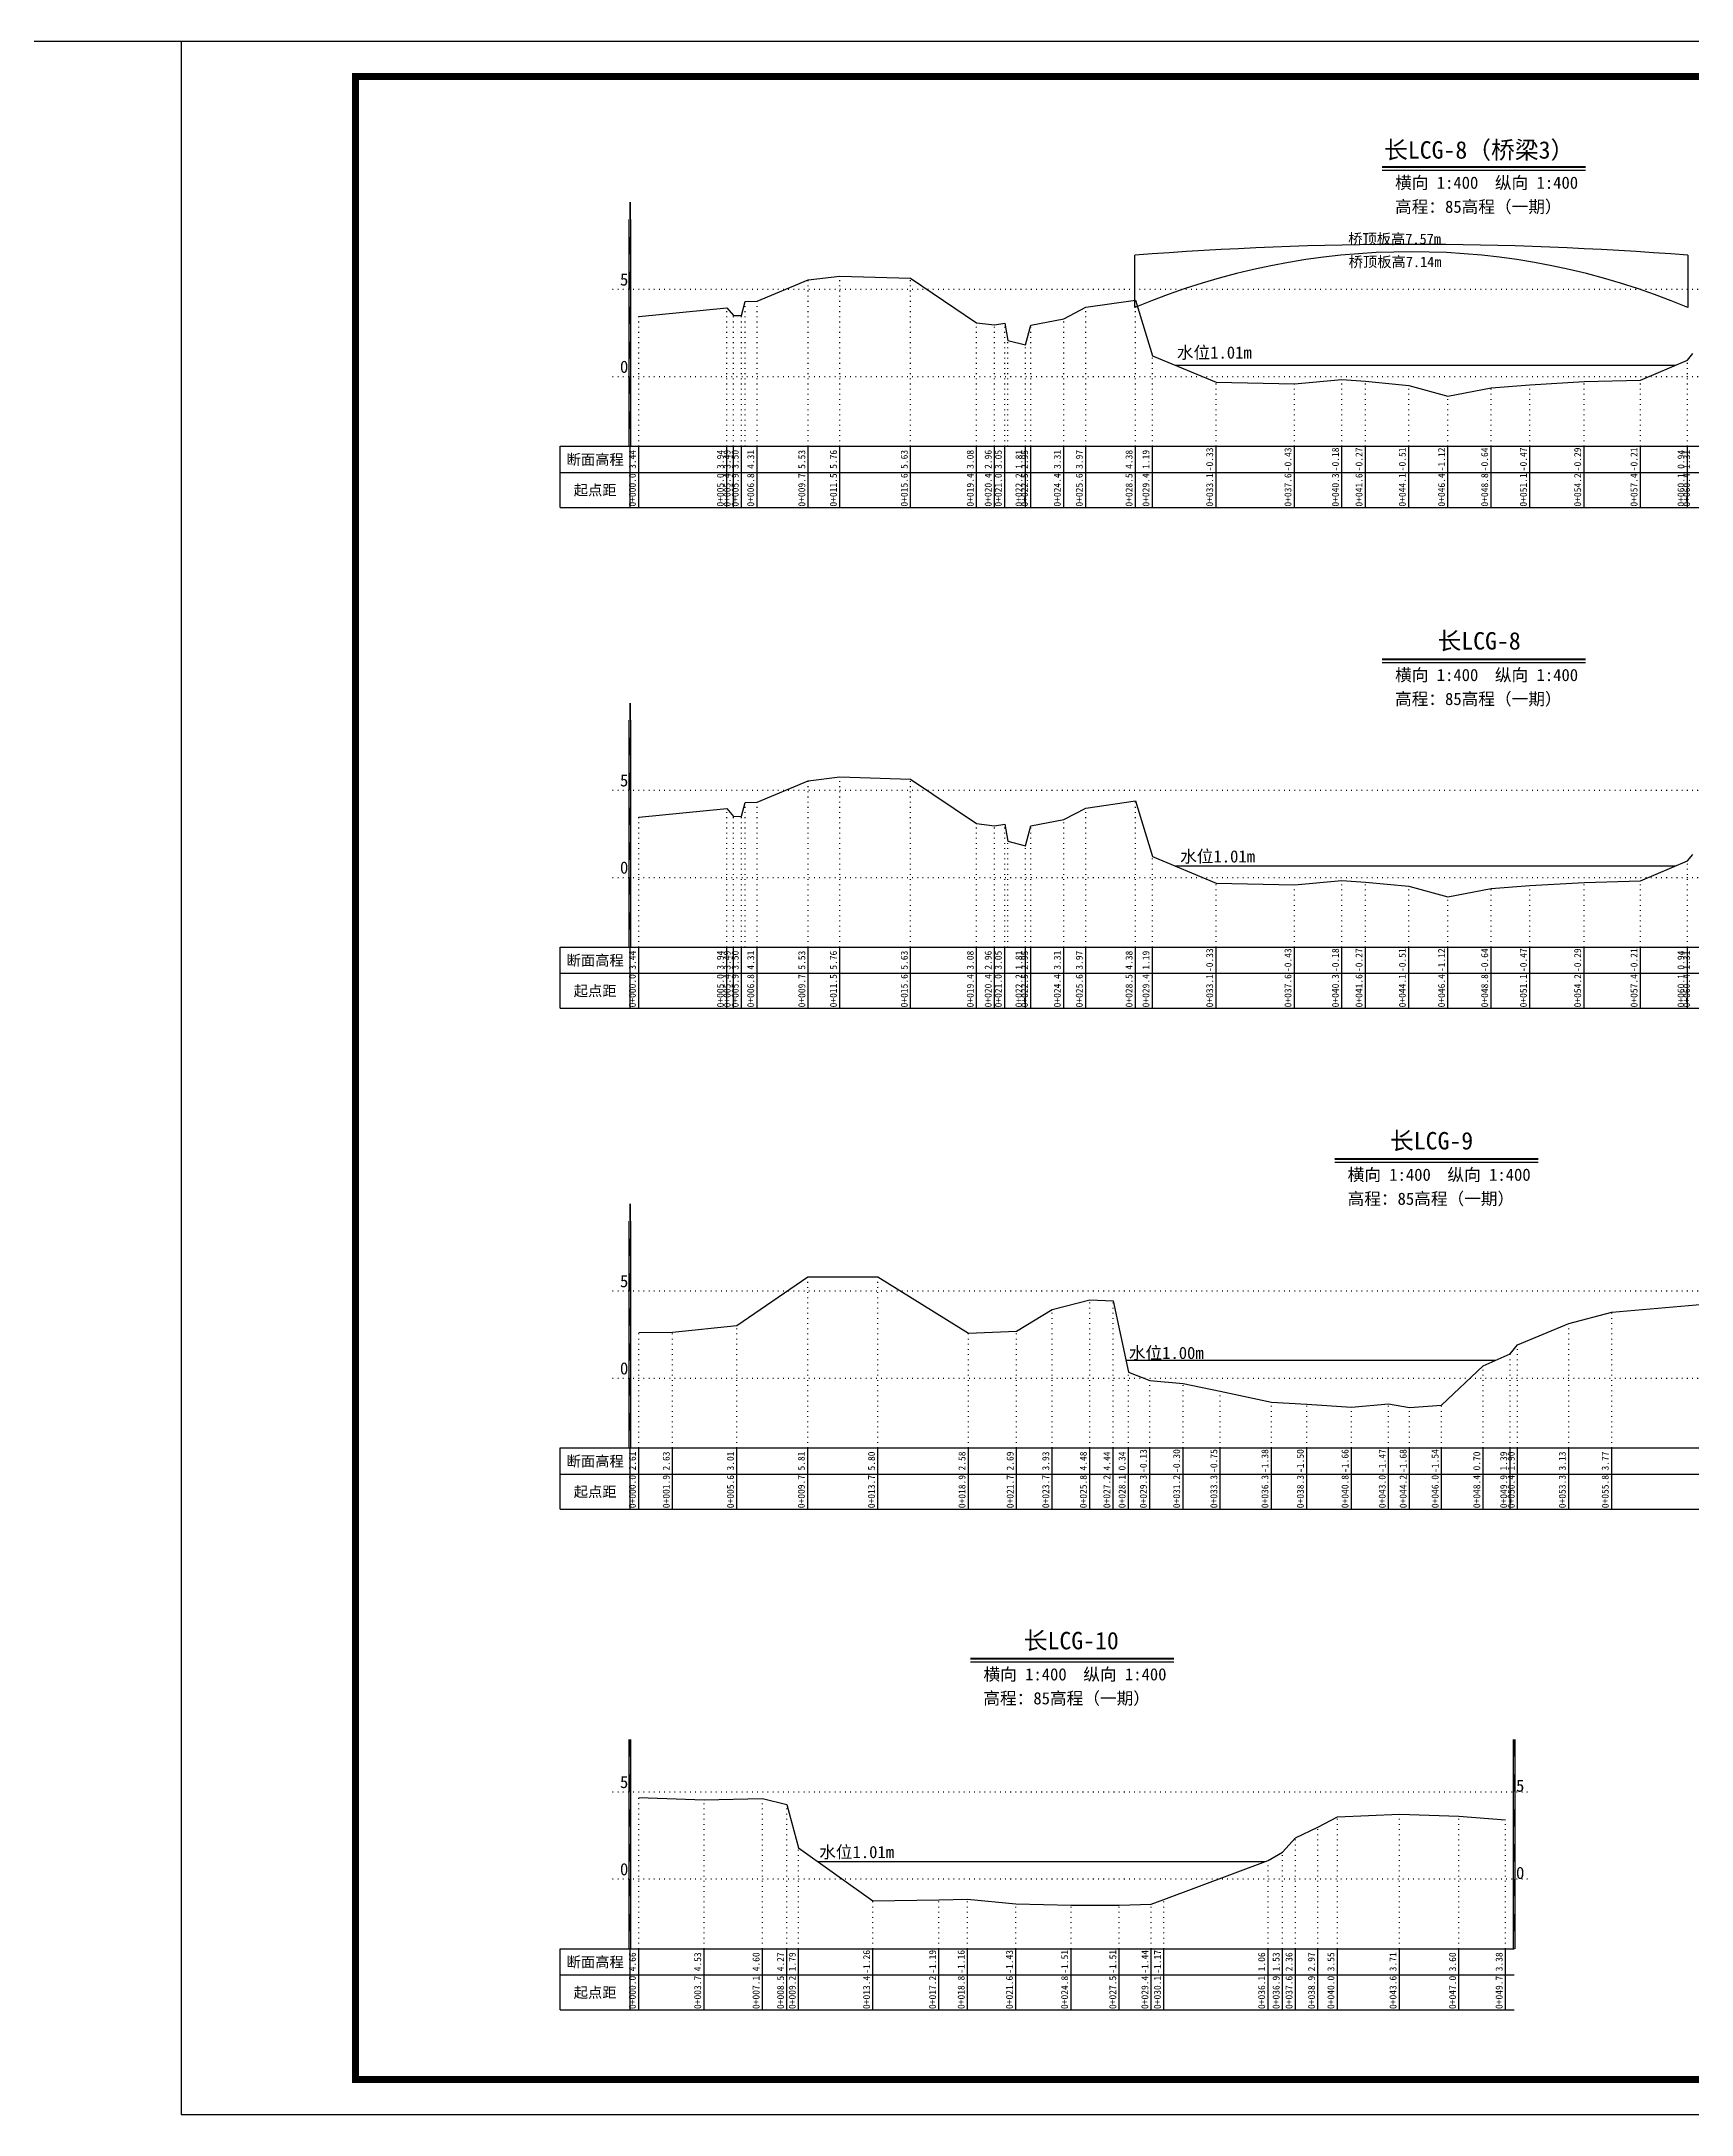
# Model space of a CAD drawing. Header units: millimetres. Extents: x 518574 to 520874, y 3371901 to 3372198.
# Drawn here: x 519964.4 to 520200.8, y 3371900.9 to 3372197.9 of the extents above; entities that cross this region are included whole.
import ezdxf
from ezdxf.enums import TextEntityAlignment as Align

# ---------------------------------------------------------------- set-up
doc = ezdxf.new("R2010")
doc.units = ezdxf.units.MM
doc.header["$LTSCALE"] = 0.4
doc.header["$MEASUREMENT"] = 0
doc.linetypes.add('X4', pattern=[1.6, 0, -1.6])
for name, color, linetype in [('DMX', 1, 'Continuous'), ('zdm1', 5, 'Continuous'), ('ZDMT5', 3, 'Continuous'), ('图框', 7, 'Continuous'), ('断面名称', 5, 'Continuous'), ('桥梁', 7, 'Continuous'), ('比例尺', 3, 'Continuous'), ('水位', 4, 'Continuous')]:
    doc.layers.add(name, color=color, linetype=linetype)
doc.styles.add('HDM', font='fangsong_GB2312.ttf')

msp = doc.modelspace()

# ---------------------------------------------------------------- linework, layer by layer
at = {"layer": 'DMX', "linetype": 'Continuous', "flags": 128}
for points in [[(520049.93, 3372158.47), (520062.53, 3372159.72), (520063.51, 3372158.6), (520064.66, 3372158.62), (520065.16, 3372160.6), (520066.88, 3372160.65), (520074.21, 3372163.7), (520078.73, 3372164.27), (520088.88, 3372163.95), (520098.33, 3372157.57), (520100.91, 3372157.27), (520102.36, 3372157.5), (520102.78, 3372155.05), (520105.31, 3372154.4), (520106.11, 3372157.25), (520110.81, 3372158.15), (520113.96, 3372159.8), (520121.08, 3372160.82), (520123.51, 3372152.85), (520132.63, 3372149.05), (520143.86, 3372148.8), (520150.66, 3372149.42), (520154.03, 3372149.2), (520160.23, 3372148.6), (520165.86, 3372147.07), (520172.03, 3372148.27), (520177.58, 3372148.7), (520185.36, 3372149.15), (520193.43, 3372149.35), (520200.16, 3372152.23), (520200.96, 3372153.15)], [(520049.93, 3372086.72), (520062.53, 3372087.97), (520063.51, 3372086.85), (520064.66, 3372086.87), (520065.16, 3372088.85), (520066.88, 3372088.9), (520074.21, 3372091.95), (520078.73, 3372092.52), (520088.88, 3372092.2), (520098.33, 3372085.82), (520100.91, 3372085.52), (520102.36, 3372085.75), (520102.78, 3372083.3), (520105.31, 3372082.65), (520106.11, 3372085.5), (520110.81, 3372086.4), (520113.96, 3372088.05), (520121.08, 3372089.07), (520123.51, 3372081.1), (520132.63, 3372077.3), (520143.86, 3372077.05), (520150.66, 3372077.67), (520154.03, 3372077.45), (520160.23, 3372076.85), (520165.86, 3372075.32), (520172.03, 3372076.52), (520177.58, 3372076.95), (520185.36, 3372077.4), (520193.43, 3372077.6), (520200.16, 3372080.48), (520200.96, 3372081.4)], [(520049.93, 3372012.9), (520054.78, 3372012.95), (520063.98, 3372013.9), (520074.13, 3372020.9), (520084.18, 3372020.87), (520097.16, 3372012.82), (520104.06, 3372013.1), (520109.16, 3372016.2), (520114.53, 3372017.57), (520117.91, 3372017.47), (520120.08, 3372007.22), (520123.13, 3372006.05), (520127.91, 3372005.62), (520133.23, 3372004.5), (520140.56, 3372002.92), (520145.63, 3372002.62), (520152.03, 3372002.22), (520157.36, 3372002.7), (520160.36, 3372002.17), (520164.93, 3372002.52), (520170.91, 3372008.12), (520174.76, 3372009.85), (520175.83, 3372011.12), (520183.16, 3372014.2), (520189.31, 3372015.8), (520205.81, 3372017.28)], [(520049.93, 3371946.27), (520059.28, 3371945.95), (520067.66, 3371946.13), (520071.16, 3371945.3), (520072.83, 3371939.1), (520083.48, 3371931.48), (520092.93, 3371931.65), (520097.03, 3371931.73), (520103.96, 3371931.05), (520111.86, 3371930.85), (520118.76, 3371930.85), (520123.36, 3371931.03), (520125.16, 3371931.7), (520140.08, 3371937.28), (520142.16, 3371938.45), (520144.01, 3371940.53), (520147.23, 3371942.05), (520150.01, 3371943.5), (520158.91, 3371943.9), (520167.43, 3371943.63), (520174.11, 3371943.08)]]:
    msp.add_lwpolyline(points, dxfattribs=at)
at = {"layer": 'zdm1', "linetype": 'Continuous'}
for p, q in [((520048.56, 3372139.87), (520048.56, 3372172.37)), ((520048.81, 3372139.87), (520048.81, 3372172.37)), ((520038.68, 3372139.87), (520049.93, 3372139.87)), ((520038.68, 3372131.12), (520038.68, 3372139.87)), ((520048.68, 3372131.12), (520048.68, 3372139.87)), ((520049.93, 3372139.87), (520293.31, 3372139.87)), ((520038.68, 3372136.12), (520293.31, 3372136.12)), ((520038.68, 3372131.12), (520159.13, 3372131.12)), ((520038.68, 3372131.12), (520293.31, 3372131.12)), ((520048.56, 3372068.12), (520048.56, 3372100.62)), ((520048.81, 3372068.12), (520048.81, 3372100.62)), ((520038.68, 3372059.37), (520038.68, 3372068.12)), ((520038.68, 3372068.12), (520049.93, 3372068.12)), ((520048.68, 3372059.37), (520048.68, 3372068.12)), ((520049.93, 3372068.12), (520293.31, 3372068.12)), ((520038.68, 3372064.37), (520293.31, 3372064.37)), ((520038.68, 3372059.37), (520293.31, 3372059.37)), ((520048.56, 3371996.37), (520048.56, 3372028.87)), ((520048.81, 3371996.37), (520048.81, 3372028.87)), ((520038.68, 3371987.62), (520038.68, 3371996.37)), ((520038.68, 3371996.37), (520049.93, 3371996.37)), ((520048.68, 3371987.62), (520048.68, 3371996.37)), ((520049.93, 3371996.37), (520279.71, 3371996.37)), ((520038.68, 3371992.62), (520279.71, 3371992.62)), ((520038.68, 3371987.62), (520116.86, 3371987.62)), ((520038.68, 3371987.62), (520279.71, 3371987.62)), ((520048.56, 3371924.62), (520048.56, 3371954.62)), ((520048.81, 3371924.62), (520048.81, 3371954.62)), ((520175.23, 3371924.62), (520175.23, 3371954.62)), ((520175.48, 3371924.62), (520175.48, 3371954.62)), ((520038.68, 3371915.87), (520038.68, 3371924.62)), ((520038.68, 3371924.62), (520049.93, 3371924.62)), ((520048.68, 3371915.87), (520048.68, 3371924.62)), ((520049.93, 3371924.62), (520175.36, 3371924.62)), ((520038.68, 3371920.87), (520175.36, 3371920.87)), ((520038.68, 3371915.87), (520122.33, 3371915.87)), ((520038.68, 3371915.87), (520175.36, 3371915.87))]:
    msp.add_line(p, q, dxfattribs=at)
at = {"layer": 'zdm1', "linetype": 'X4'}
for p, q in [((520046.18, 3372162.37), (520295.81, 3372162.37)), ((520046.18, 3372149.87), (520295.81, 3372149.87)), ((520046.18, 3372090.62), (520295.81, 3372090.62)), ((520046.18, 3372078.12), (520295.81, 3372078.12)), ((520046.18, 3372018.87), (520282.21, 3372018.87)), ((520046.18, 3372006.37), (520282.21, 3372006.37)), ((520046.18, 3371947.12), (520177.86, 3371947.12)), ((520046.18, 3371934.62), (520177.86, 3371934.62))]:
    msp.add_line(p, q, dxfattribs=at)
at = {"layer": 'zdm1', "linetype": 'Continuous', "flags": 128}
for points in [[(520048.68, 3372172.37, 0.25, 0.25, 0), (520048.68, 3372174.87, 0.25, 0.25, 0)], [(520048.68, 3372167.37, 0.25, 0.25, 0), (520048.68, 3372169.87, 0.25, 0.25, 0)], [(520048.68, 3372162.37, 0.25, 0.25, 0), (520048.68, 3372164.87, 0.25, 0.25, 0)], [(520048.68, 3372157.37, 0.25, 0.25, 0), (520048.68, 3372159.87, 0.25, 0.25, 0)], [(520048.68, 3372152.37, 0.25, 0.25, 0), (520048.68, 3372154.87, 0.25, 0.25, 0)], [(520048.68, 3372147.37, 0.25, 0.25, 0), (520048.68, 3372149.87, 0.25, 0.25, 0)], [(520048.68, 3372142.37, 0.25, 0.25, 0), (520048.68, 3372144.87, 0.25, 0.25, 0)], [(520048.68, 3372100.62, 0.25, 0.25, 0), (520048.68, 3372103.12, 0.25, 0.25, 0)], [(520048.68, 3372095.62, 0.25, 0.25, 0), (520048.68, 3372098.12, 0.25, 0.25, 0)], [(520048.68, 3372090.62, 0.25, 0.25, 0), (520048.68, 3372093.12, 0.25, 0.25, 0)], [(520048.68, 3372085.62, 0.25, 0.25, 0), (520048.68, 3372088.12, 0.25, 0.25, 0)], [(520048.68, 3372080.62, 0.25, 0.25, 0), (520048.68, 3372083.12, 0.25, 0.25, 0)], [(520048.68, 3372075.62, 0.25, 0.25, 0), (520048.68, 3372078.12, 0.25, 0.25, 0)], [(520048.68, 3372070.62, 0.25, 0.25, 0), (520048.68, 3372073.12, 0.25, 0.25, 0)], [(520048.68, 3372028.87, 0.25, 0.25, 0), (520048.68, 3372031.37, 0.25, 0.25, 0)], [(520048.68, 3372023.87, 0.25, 0.25, 0), (520048.68, 3372026.37, 0.25, 0.25, 0)], [(520048.68, 3372018.87, 0.25, 0.25, 0), (520048.68, 3372021.37, 0.25, 0.25, 0)], [(520048.68, 3372013.87, 0.25, 0.25, 0), (520048.68, 3372016.37, 0.25, 0.25, 0)], [(520048.68, 3372008.87, 0.25, 0.25, 0), (520048.68, 3372011.37, 0.25, 0.25, 0)], [(520048.68, 3372003.87, 0.25, 0.25, 0), (520048.68, 3372006.37, 0.25, 0.25, 0)], [(520048.68, 3371998.87, 0.25, 0.25, 0), (520048.68, 3372001.37, 0.25, 0.25, 0)], [(520048.68, 3371952.12, 0.25, 0.25, 0), (520048.68, 3371954.62, 0.25, 0.25, 0)], [(520175.36, 3371952.12, 0.25, 0.25, 0), (520175.36, 3371954.62, 0.25, 0.25, 0)], [(520048.68, 3371947.12, 0.25, 0.25, 0), (520048.68, 3371949.62, 0.25, 0.25, 0)], [(520175.36, 3371947.12, 0.25, 0.25, 0), (520175.36, 3371949.62, 0.25, 0.25, 0)], [(520048.68, 3371942.12, 0.25, 0.25, 0), (520048.68, 3371944.62, 0.25, 0.25, 0)], [(520175.36, 3371942.12, 0.25, 0.25, 0), (520175.36, 3371944.62, 0.25, 0.25, 0)], [(520048.68, 3371937.12, 0.25, 0.25, 0), (520048.68, 3371939.62, 0.25, 0.25, 0)], [(520175.36, 3371937.12, 0.25, 0.25, 0), (520175.36, 3371939.62, 0.25, 0.25, 0)], [(520048.68, 3371932.12, 0.25, 0.25, 0), (520048.68, 3371934.62, 0.25, 0.25, 0)], [(520175.36, 3371932.12, 0.25, 0.25, 0), (520175.36, 3371934.62, 0.25, 0.25, 0)], [(520048.68, 3371927.12, 0.25, 0.25, 0), (520048.68, 3371929.62, 0.25, 0.25, 0)], [(520175.36, 3371927.12, 0.25, 0.25, 0), (520175.36, 3371929.62, 0.25, 0.25, 0)]]:
    msp.add_lwpolyline(points, format="xyseb", dxfattribs=at)
at = {"layer": 'ZDMT5', "linetype": 'X4'}
for p, q in [((520074.21, 3372139.87), (520074.21, 3372163.7)), ((520078.73, 3372139.87), (520078.73, 3372164.27)), ((520088.88, 3372139.87), (520088.88, 3372163.95)), ((520062.53, 3372139.87), (520062.53, 3372159.72)), ((520065.16, 3372139.87), (520065.16, 3372160.6)), ((520066.88, 3372139.87), (520066.88, 3372160.65)), ((520113.96, 3372139.87), (520113.96, 3372159.8)), ((520121.08, 3372139.87), (520121.08, 3372160.82)), ((520049.93, 3372139.87), (520049.93, 3372158.47)), ((520063.51, 3372139.87), (520063.51, 3372158.6)), ((520064.66, 3372139.87), (520064.66, 3372158.62)), ((520098.33, 3372139.87), (520098.33, 3372157.57)), ((520100.91, 3372139.87), (520100.91, 3372157.27)), ((520102.36, 3372139.87), (520102.36, 3372157.5)), ((520106.11, 3372139.87), (520106.11, 3372157.25)), ((520110.81, 3372139.87), (520110.81, 3372158.15)), ((520102.78, 3372139.87), (520102.78, 3372155.05)), ((520105.31, 3372139.87), (520105.31, 3372154.4)), ((520123.51, 3372139.87), (520123.51, 3372152.85)), ((520200.16, 3372139.87), (520200.16, 3372152.23)), ((520132.63, 3372139.87), (520132.63, 3372149.05)), ((520143.86, 3372139.87), (520143.86, 3372148.8)), ((520150.66, 3372139.87), (520150.66, 3372149.42)), ((520154.03, 3372139.87), (520154.03, 3372149.2)), ((520160.23, 3372139.87), (520160.23, 3372148.6)), ((520165.86, 3372139.87), (520165.86, 3372147.07)), ((520172.03, 3372139.87), (520172.03, 3372148.27)), ((520177.58, 3372139.87), (520177.58, 3372148.7)), ((520185.36, 3372139.87), (520185.36, 3372149.15)), ((520193.43, 3372139.87), (520193.43, 3372149.35)), ((520074.21, 3372068.12), (520074.21, 3372091.95)), ((520078.73, 3372068.12), (520078.73, 3372092.52)), ((520088.88, 3372068.12), (520088.88, 3372092.2)), ((520062.53, 3372068.12), (520062.53, 3372087.97)), ((520065.16, 3372068.12), (520065.16, 3372088.85)), ((520066.88, 3372068.12), (520066.88, 3372088.9)), ((520113.96, 3372068.12), (520113.96, 3372088.05)), ((520121.08, 3372068.12), (520121.08, 3372089.07)), ((520049.93, 3372068.12), (520049.93, 3372086.72)), ((520063.51, 3372068.12), (520063.51, 3372086.85)), ((520064.66, 3372068.12), (520064.66, 3372086.87)), ((520098.33, 3372068.12), (520098.33, 3372085.82)), ((520100.91, 3372068.12), (520100.91, 3372085.52)), ((520102.36, 3372068.12), (520102.36, 3372085.75)), ((520106.11, 3372068.12), (520106.11, 3372085.5)), ((520110.81, 3372068.12), (520110.81, 3372086.4)), ((520102.78, 3372068.12), (520102.78, 3372083.3)), ((520105.31, 3372068.12), (520105.31, 3372082.65)), ((520123.51, 3372068.12), (520123.51, 3372081.1)), ((520200.16, 3372068.12), (520200.16, 3372080.48)), ((520132.63, 3372068.12), (520132.63, 3372077.3)), ((520143.86, 3372068.12), (520143.86, 3372077.05)), ((520150.66, 3372068.12), (520150.66, 3372077.67)), ((520154.03, 3372068.12), (520154.03, 3372077.45)), ((520160.23, 3372068.12), (520160.23, 3372076.85)), ((520172.03, 3372068.12), (520172.03, 3372076.52)), ((520177.58, 3372068.12), (520177.58, 3372076.95)), ((520185.36, 3372068.12), (520185.36, 3372077.4)), ((520193.43, 3372068.12), (520193.43, 3372077.6)), ((520165.86, 3372068.12), (520165.86, 3372075.32)), ((520074.13, 3371996.37), (520074.13, 3372020.9)), ((520084.18, 3371996.37), (520084.18, 3372020.87)), ((520114.53, 3371996.37), (520114.53, 3372017.57)), ((520117.91, 3371996.37), (520117.91, 3372017.47)), ((520063.98, 3371996.37), (520063.98, 3372013.9)), ((520109.16, 3371996.37), (520109.16, 3372016.2)), ((520183.16, 3371996.37), (520183.16, 3372014.2)), ((520189.31, 3371996.37), (520189.31, 3372015.8)), ((520049.93, 3371996.37), (520049.93, 3372012.9)), ((520054.78, 3371996.37), (520054.78, 3372012.95)), ((520097.16, 3371996.37), (520097.16, 3372012.82)), ((520104.06, 3371996.37), (520104.06, 3372013.1)), ((520175.83, 3371996.37), (520175.83, 3372011.12)), ((520170.91, 3371996.37), (520170.91, 3372008.12)), ((520174.76, 3371996.37), (520174.76, 3372009.85)), ((520120.08, 3371996.37), (520120.08, 3372007.22)), ((520123.13, 3371996.37), (520123.13, 3372006.05)), ((520127.91, 3371996.37), (520127.91, 3372005.62)), ((520133.23, 3371996.37), (520133.23, 3372004.5)), ((520140.56, 3371996.37), (520140.56, 3372002.92)), ((520145.63, 3371996.37), (520145.63, 3372002.62)), ((520152.03, 3371996.37), (520152.03, 3372002.22)), ((520157.36, 3371996.37), (520157.36, 3372002.7)), ((520160.36, 3371996.37), (520160.36, 3372002.17)), ((520164.93, 3371996.37), (520164.93, 3372002.52)), ((520049.93, 3371924.62), (520049.93, 3371946.27)), ((520059.28, 3371924.62), (520059.28, 3371945.95)), ((520067.66, 3371924.62), (520067.66, 3371946.13)), ((520071.16, 3371924.62), (520071.16, 3371945.3)), ((520147.23, 3371924.62), (520147.23, 3371942.05)), ((520150.01, 3371924.62), (520150.01, 3371943.5)), ((520158.91, 3371924.62), (520158.91, 3371943.9)), ((520167.43, 3371924.62), (520167.43, 3371943.63)), ((520174.11, 3371924.62), (520174.11, 3371943.08)), ((520072.83, 3371924.62), (520072.83, 3371939.1)), ((520144.01, 3371924.62), (520144.01, 3371940.53)), ((520140.08, 3371924.62), (520140.08, 3371937.28)), ((520142.16, 3371924.62), (520142.16, 3371938.45)), ((520083.48, 3371924.62), (520083.48, 3371931.48)), ((520092.93, 3371924.62), (520092.93, 3371931.65)), ((520097.03, 3371924.62), (520097.03, 3371931.73)), ((520103.96, 3371924.62), (520103.96, 3371931.05)), ((520111.86, 3371924.62), (520111.86, 3371930.85)), ((520118.76, 3371924.62), (520118.76, 3371930.85)), ((520123.36, 3371924.62), (520123.36, 3371931.03)), ((520125.16, 3371924.62), (520125.16, 3371931.7))]:
    msp.add_line(p, q, dxfattribs=at)
at = {"layer": 'ZDMT5', "linetype": 'Continuous'}
for p, q in [((520049.93, 3372131.12), (520049.93, 3372139.87)), ((520062.53, 3372131.12), (520062.53, 3372139.87)), ((520063.51, 3372131.12), (520063.51, 3372139.87)), ((520064.66, 3372131.12), (520064.66, 3372139.87)), ((520066.88, 3372131.12), (520066.88, 3372139.87)), ((520074.21, 3372131.12), (520074.21, 3372139.87)), ((520078.73, 3372131.12), (520078.73, 3372139.87)), ((520088.88, 3372131.12), (520088.88, 3372139.87)), ((520098.33, 3372131.12), (520098.33, 3372139.87)), ((520100.91, 3372131.12), (520100.91, 3372139.87)), ((520102.36, 3372131.12), (520102.36, 3372139.87)), ((520105.31, 3372131.12), (520105.31, 3372139.87)), ((520106.11, 3372131.12), (520106.11, 3372139.87)), ((520110.81, 3372131.12), (520110.81, 3372139.87)), ((520113.96, 3372131.12), (520113.96, 3372139.87)), ((520121.08, 3372131.12), (520121.08, 3372139.87)), ((520123.51, 3372131.12), (520123.51, 3372139.87)), ((520132.63, 3372131.12), (520132.63, 3372139.87)), ((520143.86, 3372131.12), (520143.86, 3372139.87)), ((520150.66, 3372131.12), (520150.66, 3372139.87)), ((520154.03, 3372131.12), (520154.03, 3372139.87)), ((520160.23, 3372131.12), (520160.23, 3372139.87)), ((520165.86, 3372131.12), (520165.86, 3372139.87)), ((520172.03, 3372131.12), (520172.03, 3372139.87)), ((520177.58, 3372131.12), (520177.58, 3372139.87)), ((520185.36, 3372131.12), (520185.36, 3372139.87)), ((520193.43, 3372131.12), (520193.43, 3372139.87)), ((520200.16, 3372131.12), (520200.16, 3372139.87)), ((520049.93, 3372059.37), (520049.93, 3372068.12)), ((520062.53, 3372059.37), (520062.53, 3372068.12)), ((520063.51, 3372059.37), (520063.51, 3372068.12)), ((520064.66, 3372059.37), (520064.66, 3372068.12)), ((520066.88, 3372059.37), (520066.88, 3372068.12)), ((520074.21, 3372059.37), (520074.21, 3372068.12)), ((520078.73, 3372059.37), (520078.73, 3372068.12)), ((520088.88, 3372059.37), (520088.88, 3372068.12)), ((520098.33, 3372059.37), (520098.33, 3372068.12)), ((520100.91, 3372059.37), (520100.91, 3372068.12)), ((520102.36, 3372059.37), (520102.36, 3372068.12)), ((520105.31, 3372059.37), (520105.31, 3372068.12)), ((520106.11, 3372059.37), (520106.11, 3372068.12)), ((520110.81, 3372059.37), (520110.81, 3372068.12)), ((520113.96, 3372059.37), (520113.96, 3372068.12)), ((520121.08, 3372059.37), (520121.08, 3372068.12)), ((520123.51, 3372059.37), (520123.51, 3372068.12)), ((520132.63, 3372059.37), (520132.63, 3372068.12)), ((520143.86, 3372059.37), (520143.86, 3372068.12)), ((520150.66, 3372059.37), (520150.66, 3372068.12)), ((520154.03, 3372059.37), (520154.03, 3372068.12)), ((520160.23, 3372059.37), (520160.23, 3372068.12)), ((520165.86, 3372059.37), (520165.86, 3372068.12)), ((520172.03, 3372059.37), (520172.03, 3372068.12)), ((520177.58, 3372059.37), (520177.58, 3372068.12)), ((520185.36, 3372059.37), (520185.36, 3372068.12)), ((520193.43, 3372059.37), (520193.43, 3372068.12)), ((520200.16, 3372059.37), (520200.16, 3372068.12)), ((520049.93, 3371987.62), (520049.93, 3371996.37)), ((520054.78, 3371987.62), (520054.78, 3371996.37)), ((520063.98, 3371987.62), (520063.98, 3371996.37)), ((520074.13, 3371987.62), (520074.13, 3371996.37)), ((520084.18, 3371987.62), (520084.18, 3371996.37)), ((520097.16, 3371987.62), (520097.16, 3371996.37)), ((520104.06, 3371987.62), (520104.06, 3371996.37)), ((520109.16, 3371987.62), (520109.16, 3371996.37)), ((520114.53, 3371987.62), (520114.53, 3371996.37)), ((520117.91, 3371987.62), (520117.91, 3371996.37)), ((520120.08, 3371987.62), (520120.08, 3371996.37)), ((520123.13, 3371987.62), (520123.13, 3371996.37)), ((520127.91, 3371987.62), (520127.91, 3371996.37)), ((520133.23, 3371987.62), (520133.23, 3371996.37)), ((520140.56, 3371987.62), (520140.56, 3371996.37)), ((520145.63, 3371987.62), (520145.63, 3371996.37)), ((520152.03, 3371987.62), (520152.03, 3371996.37)), ((520157.36, 3371987.62), (520157.36, 3371996.37)), ((520160.36, 3371987.62), (520160.36, 3371996.37)), ((520164.93, 3371987.62), (520164.93, 3371996.37)), ((520170.91, 3371987.62), (520170.91, 3371996.37)), ((520174.76, 3371987.62), (520174.76, 3371996.37)), ((520175.83, 3371987.62), (520175.83, 3371996.37)), ((520183.16, 3371987.62), (520183.16, 3371996.37)), ((520189.31, 3371987.62), (520189.31, 3371996.37)), ((520049.93, 3371915.87), (520049.93, 3371924.62)), ((520059.28, 3371915.87), (520059.28, 3371924.62)), ((520067.66, 3371915.87), (520067.66, 3371924.62)), ((520071.16, 3371915.87), (520071.16, 3371924.62)), ((520072.83, 3371915.87), (520072.83, 3371924.62)), ((520083.48, 3371915.87), (520083.48, 3371924.62)), ((520092.93, 3371915.87), (520092.93, 3371924.62)), ((520097.03, 3371915.87), (520097.03, 3371924.62)), ((520103.96, 3371915.87), (520103.96, 3371924.62)), ((520111.86, 3371915.87), (520111.86, 3371924.62)), ((520118.76, 3371915.87), (520118.76, 3371924.62)), ((520123.36, 3371915.87), (520123.36, 3371924.62)), ((520125.16, 3371915.87), (520125.16, 3371924.62)), ((520140.08, 3371915.87), (520140.08, 3371924.62)), ((520142.16, 3371915.87), (520142.16, 3371924.62)), ((520144.01, 3371915.87), (520144.01, 3371924.62)), ((520147.23, 3371915.87), (520147.23, 3371924.62)), ((520150.01, 3371915.87), (520150.01, 3371924.62)), ((520158.91, 3371915.87), (520158.91, 3371924.62)), ((520167.43, 3371915.87), (520167.43, 3371924.62)), ((520174.11, 3371915.87), (520174.11, 3371924.62))]:
    msp.add_line(p, q, dxfattribs=at)
at = {"layer": '图框', "flags": 128}
msp.add_lwpolyline([(519984.36, 3371900.87), (520404.36, 3371900.87), (520404.36, 3372197.87), (519984.36, 3372197.87)], close=True, dxfattribs=at)
at = {"layer": '图框', "const_width": 1, "flags": 128}
msp.add_lwpolyline([(520009.36, 3371905.87), (520399.36, 3371905.87), (520399.36, 3372192.87), (520009.36, 3372192.87)], close=True, dxfattribs=at)
at = {"layer": '桥梁', "linetype": 'Continuous', "flags": 128}
for points in [[(520200.24, 3372167.24, 0.039117), (520120.99, 3372167.24)], [(520200.24, 3372167.24), (520200.24, 3372159.74, 0.201893), (520120.99, 3372159.74), (520120.99, 3372167.24)]]:
    msp.add_lwpolyline(points, format="xyb", dxfattribs=at)
at = {"layer": '比例尺', "color": 3, "linetype": 'Continuous', "lineweight": 40}
for p, q in [((520156.43, 3372179.91), (520185.56, 3372179.91)), ((520156.43, 3372109.38), (520185.56, 3372109.38)), ((520149.63, 3372037.79), (520178.76, 3372037.79)), ((520097.46, 3371966.21), (520126.58, 3371966.21))]:
    msp.add_line(p, q, dxfattribs=at)
at = {"layer": '比例尺', "color": 3, "linetype": 'Continuous'}
for p, q in [((520156.43, 3372179.41), (520185.56, 3372179.41)), ((520156.43, 3372108.88), (520185.56, 3372108.88)), ((520149.63, 3372037.29), (520178.76, 3372037.29)), ((520097.46, 3371965.71), (520126.58, 3371965.71))]:
    msp.add_line(p, q, dxfattribs=at)
at = {"layer": '比例尺', "linetype": 'Continuous'}
msp.add_lwpolyline([(519984.36, 3372197.87), (519934.36, 3372197.87)], dxfattribs=at)
at = {"layer": '水位', "color": 6, "linetype": 'Continuous', "flags": 128}
for points in [[(520126.76, 3372151.5), (520198.45, 3372151.5)], [(520126.76, 3372079.75), (520198.45, 3372079.75)], [(520172.68, 3372008.92), (520119.72, 3372008.92)], [(520075.62, 3371937.11), (520139.62, 3371937.11)]]:
    msp.add_lwpolyline(points, dxfattribs=at)

# ---------------------------------------------------------------- texts
at = {"layer": 'zdm1', "linetype": 'Continuous', "style": 'HDM'}
for s, p in [('5', (520048.43, 3372162.37)), ('0', (520048.43, 3372149.87)), ('5', (520048.43, 3372090.62)), ('0', (520048.43, 3372078.12)), ('5', (520048.43, 3372018.87)), ('0', (520048.43, 3372006.37)), ('5', (520048.43, 3371947.12)), ('0', (520048.43, 3371934.62))]:
    msp.add_text(s, height=1.75, dxfattribs=at).set_placement(p, align=Align.BOTTOM_RIGHT)
for s, p in [('断面高程', (520043.68, 3372138)), ('起点距', (520043.68, 3372133.62)), ('断面高程', (520043.68, 3372066.25)), ('起点距', (520043.68, 3372061.87)), ('断面高程', (520043.68, 3371994.5)), ('起点距', (520043.68, 3371990.12)), ('断面高程', (520043.68, 3371922.75)), ('起点距', (520043.68, 3371918.37))]:
    msp.add_text(s, height=1.5, dxfattribs=at).set_placement(p, align=Align.MIDDLE)
for s, p in [('5', (520175.61, 3371947.12)), ('0', (520175.61, 3371934.62))]:
    msp.add_text(s, height=1.75, dxfattribs=at).set_placement(p)
at = {"layer": 'ZDMT5', "linetype": 'Continuous', "style": 'HDM'}
for s, p in [('3.44', (520049.81, 3372138)), ('3.94', (520062.41, 3372138)), ('3.49', (520063.38, 3372138)), ('3.50', (520064.53, 3372138)), ('4.31', (520066.76, 3372138)), ('5.53', (520074.08, 3372138)), ('5.76', (520078.61, 3372138)), ('5.63', (520088.76, 3372138)), ('3.08', (520098.21, 3372138)), ('2.96', (520100.78, 3372138)), ('3.05', (520102.23, 3372138)), ('1.81', (520105.18, 3372138)), ('2.95', (520105.98, 3372138)), ('3.31', (520110.68, 3372138)), ('3.97', (520113.83, 3372138)), ('4.38', (520120.96, 3372138)), ('1.19', (520123.38, 3372138)), ('-0.33', (520132.51, 3372138)), ('-0.43', (520143.73, 3372138)), ('-0.18', (520150.53, 3372138)), ('-0.27', (520153.91, 3372138)), ('-0.51', (520160.11, 3372138)), ('-1.12', (520165.73, 3372138)), ('-0.64', (520171.91, 3372138)), ('-0.47', (520177.46, 3372138)), ('-0.29', (520185.23, 3372138)), ('-0.21', (520193.31, 3372138)), ('0.94', (520200.03, 3372138)), ('1.31', (520200.83, 3372138)), ('0+000.0', (520049.81, 3372133.62)), ('0+005.0', (520062.41, 3372133.62)), ('0+005.4', (520063.38, 3372133.62)), ('0+005.9', (520064.53, 3372133.62)), ('0+006.8', (520066.76, 3372133.62)), ('0+009.7', (520074.08, 3372133.62)), ('0+011.5', (520078.61, 3372133.62)), ('0+015.6', (520088.76, 3372133.62)), ('0+019.4', (520098.21, 3372133.62)), ('0+020.4', (520100.78, 3372133.62)), ('0+021.0', (520102.23, 3372133.62)), ('0+022.2', (520105.18, 3372133.62)), ('0+022.5', (520105.98, 3372133.62)), ('0+024.4', (520110.68, 3372133.62)), ('0+025.6', (520113.83, 3372133.62)), ('0+028.5', (520120.96, 3372133.62)), ('0+029.4', (520123.38, 3372133.62)), ('0+033.1', (520132.51, 3372133.62)), ('0+037.6', (520143.73, 3372133.62)), ('0+040.3', (520150.53, 3372133.62)), ('0+041.6', (520153.91, 3372133.62)), ('0+044.1', (520160.11, 3372133.62)), ('0+046.4', (520165.73, 3372133.62)), ('0+048.8', (520171.91, 3372133.62)), ('0+051.1', (520177.46, 3372133.62)), ('0+054.2', (520185.23, 3372133.62)), ('0+057.4', (520193.31, 3372133.62)), ('0+060.1', (520200.03, 3372133.62)), ('0+060.4', (520200.83, 3372133.62)), ('3.44', (520049.81, 3372066.25)), ('3.94', (520062.41, 3372066.25)), ('3.49', (520063.38, 3372066.25)), ('3.50', (520064.53, 3372066.25)), ('4.31', (520066.76, 3372066.25)), ('5.53', (520074.08, 3372066.25)), ('5.76', (520078.61, 3372066.25)), ('5.63', (520088.76, 3372066.25)), ('3.08', (520098.21, 3372066.25)), ('2.96', (520100.78, 3372066.25)), ('3.05', (520102.23, 3372066.25)), ('1.81', (520105.18, 3372066.25)), ('2.95', (520105.98, 3372066.25)), ('3.31', (520110.68, 3372066.25)), ('3.97', (520113.83, 3372066.25)), ('4.38', (520120.96, 3372066.25)), ('1.19', (520123.38, 3372066.25)), ('-0.33', (520132.51, 3372066.25)), ('-0.43', (520143.73, 3372066.25)), ('-0.18', (520150.53, 3372066.25)), ('-0.27', (520153.91, 3372066.25)), ('-0.51', (520160.11, 3372066.25)), ('-1.12', (520165.73, 3372066.25)), ('-0.64', (520171.91, 3372066.25)), ('-0.47', (520177.46, 3372066.25)), ('-0.29', (520185.23, 3372066.25)), ('-0.21', (520193.31, 3372066.25)), ('0.94', (520200.03, 3372066.25)), ('1.31', (520200.83, 3372066.25)), ('0+000.0', (520049.81, 3372061.87)), ('0+005.0', (520062.41, 3372061.87)), ('0+005.4', (520063.38, 3372061.87)), ('0+005.9', (520064.53, 3372061.87)), ('0+006.8', (520066.76, 3372061.87)), ('0+009.7', (520074.08, 3372061.87)), ('0+011.5', (520078.61, 3372061.87)), ('0+015.6', (520088.76, 3372061.87)), ('0+019.4', (520098.21, 3372061.87)), ('0+020.4', (520100.78, 3372061.87)), ('0+021.0', (520102.23, 3372061.87)), ('0+022.2', (520105.18, 3372061.87)), ('0+022.5', (520105.98, 3372061.87)), ('0+024.4', (520110.68, 3372061.87)), ('0+025.6', (520113.83, 3372061.87)), ('0+028.5', (520120.96, 3372061.87)), ('0+029.4', (520123.38, 3372061.87)), ('0+033.1', (520132.51, 3372061.87)), ('0+037.6', (520143.73, 3372061.87)), ('0+040.3', (520150.53, 3372061.87)), ('0+041.6', (520153.91, 3372061.87)), ('0+044.1', (520160.11, 3372061.87)), ('0+046.4', (520165.73, 3372061.87)), ('0+048.8', (520171.91, 3372061.87)), ('0+051.1', (520177.46, 3372061.87)), ('0+054.2', (520185.23, 3372061.87)), ('0+057.4', (520193.31, 3372061.87)), ('0+060.1', (520200.03, 3372061.87)), ('0+060.4', (520200.83, 3372061.87)), ('2.61', (520049.81, 3371994.5)), ('2.63', (520054.66, 3371994.5)), ('3.01', (520063.86, 3371994.5)), ('5.81', (520074.01, 3371994.5)), ('5.80', (520084.06, 3371994.5)), ('2.58', (520097.03, 3371994.5)), ('2.69', (520103.93, 3371994.5)), ('3.93', (520109.03, 3371994.5)), ('4.48', (520114.41, 3371994.5)), ('4.44', (520117.78, 3371994.5)), ('0.34', (520119.96, 3371994.5)), ('-0.13', (520123.01, 3371994.5)), ('-0.30', (520127.78, 3371994.5)), ('-0.75', (520133.11, 3371994.5)), ('-1.38', (520140.43, 3371994.5)), ('-1.50', (520145.51, 3371994.5)), ('-1.66', (520151.91, 3371994.5)), ('-1.47', (520157.23, 3371994.5)), ('-1.68', (520160.23, 3371994.5)), ('-1.54', (520164.81, 3371994.5)), ('0.70', (520170.78, 3371994.5)), ('1.39', (520174.63, 3371994.5)), ('1.90', (520175.71, 3371994.5)), ('3.13', (520183.03, 3371994.5)), ('3.77', (520189.18, 3371994.5)), ('0+000.0', (520049.81, 3371990.12)), ('0+001.9', (520054.66, 3371990.12)), ('0+005.6', (520063.86, 3371990.12)), ('0+009.7', (520074.01, 3371990.12)), ('0+013.7', (520084.06, 3371990.12)), ('0+018.9', (520097.03, 3371990.12)), ('0+021.7', (520103.93, 3371990.12)), ('0+023.7', (520109.03, 3371990.12)), ('0+025.8', (520114.41, 3371990.12)), ('0+027.2', (520117.78, 3371990.12)), ('0+028.1', (520119.96, 3371990.12)), ('0+029.3', (520123.01, 3371990.12)), ('0+031.2', (520127.78, 3371990.12)), ('0+033.3', (520133.11, 3371990.12)), ('0+036.3', (520140.43, 3371990.12)), ('0+038.3', (520145.51, 3371990.12)), ('0+040.8', (520151.91, 3371990.12)), ('0+043.0', (520157.23, 3371990.12)), ('0+044.2', (520160.23, 3371990.12)), ('0+046.0', (520164.81, 3371990.12)), ('0+048.4', (520170.78, 3371990.12)), ('0+049.9', (520174.63, 3371990.12)), ('0+050.4', (520175.71, 3371990.12)), ('0+053.3', (520183.03, 3371990.12)), ('0+055.8', (520189.18, 3371990.12)), ('-1.26', (520083.36, 3371922.75)), ('-1.19', (520092.81, 3371922.75)), ('-1.16', (520096.91, 3371922.75)), ('-1.43', (520103.83, 3371922.75)), ('-1.51', (520111.73, 3371922.75)), ('-1.51', (520118.63, 3371922.75)), ('-1.44', (520123.23, 3371922.75)), ('-1.17', (520125.03, 3371922.75)), ('4.66', (520049.81, 3371922.75)), ('4.53', (520059.16, 3371922.75)), ('4.60', (520067.53, 3371922.75)), ('4.27', (520071.03, 3371922.75)), ('1.79', (520072.71, 3371922.75)), ('1.06', (520139.96, 3371922.75)), ('1.53', (520142.03, 3371922.75)), ('2.36', (520143.88, 3371922.75)), ('2.97', (520147.11, 3371922.75)), ('3.55', (520149.88, 3371922.75)), ('3.71', (520158.78, 3371922.75)), ('3.60', (520167.31, 3371922.75)), ('3.38', (520173.98, 3371922.75)), ('0+000.0', (520049.81, 3371918.37)), ('0+003.7', (520059.16, 3371918.37)), ('0+007.1', (520067.53, 3371918.37)), ('0+008.5', (520071.03, 3371918.37)), ('0+009.2', (520072.71, 3371918.37)), ('0+013.4', (520083.36, 3371918.37)), ('0+017.2', (520092.81, 3371918.37)), ('0+018.8', (520096.91, 3371918.37)), ('0+021.6', (520103.83, 3371918.37)), ('0+024.8', (520111.73, 3371918.37)), ('0+027.5', (520118.63, 3371918.37)), ('0+029.4', (520123.23, 3371918.37)), ('0+030.1', (520125.03, 3371918.37)), ('0+036.1', (520139.96, 3371918.37)), ('0+036.9', (520142.03, 3371918.37)), ('0+037.6', (520143.88, 3371918.37)), ('0+038.9', (520147.11, 3371918.37)), ('0+040.0', (520149.88, 3371918.37)), ('0+043.6', (520158.78, 3371918.37)), ('0+047.0', (520167.31, 3371918.37)), ('0+049.7', (520173.98, 3371918.37))]:
    msp.add_text(s, height=1, rotation=90, dxfattribs=at).set_placement(p, align=Align.BOTTOM_CENTER)
at = {"layer": '断面名称', "color": 5, "linetype": 'Continuous', "style": 'HDM'}
for s, p in [('长LCG-8（桥梁3）', (520170.33, 3372182.38)), ('长LCG-8', (520170.32, 3372112.05)), ('长LCG-9', (520163.51, 3372040.43))]:
    msp.add_text(s, height=2.5, dxfattribs=at).set_placement(p, align=Align.MIDDLE)
msp.add_text('长LCG-10', height=2.5, dxfattribs=at).set_placement((520105.08, 3371967.52))
at = {"layer": '桥梁', "color": 11, "linetype": 'Continuous', "style": 'HDM'}
for s, p in [('桥顶板高7.57m', (520158.21, 3372169.61)), ('桥顶板高7.14m', (520158.28, 3372166.32))]:
    msp.add_text(s, height=1.5, dxfattribs=at).set_placement(p, align=Align.MIDDLE)
at = {"layer": '比例尺', "color": 3, "linetype": 'Continuous', "style": 'HDM'}
for s, p in [('横向 1:400  纵向 1:400', (520184.5, 3372176.24)), ('高程：85高程（一期）', (520182.14, 3372172.8)), ('横向 1:400  纵向 1:400', (520184.5, 3372105.71)), ('高程：85高程（一期）', (520182.14, 3372102.28)), ('横向 1:400  纵向 1:400', (520177.7, 3372034.12)), ('高程：85高程（一期）', (520175.34, 3372030.68)), ('横向 1:400  纵向 1:400', (520125.53, 3371962.54)), ('高程：85高程（一期）', (520123.16, 3371959.11))]:
    msp.add_text(s, height=1.75, dxfattribs=at).set_placement(p, align=Align.BOTTOM_RIGHT)
at = {"layer": '水位', "color": 6, "linetype": 'Continuous', "style": 'HDM'}
for s, p in [('水位1.01m', (520132.38, 3372153.35)), ('水位1.01m', (520132.85, 3372081.16)), ('水位1.00m', (520125.5, 3372010.03)), ('水位1.01m', (520081.14, 3371938.52))]:
    msp.add_text(s, height=1.75, dxfattribs=at).set_placement(p, align=Align.MIDDLE)

doc.saveas('drawing.dxf')
